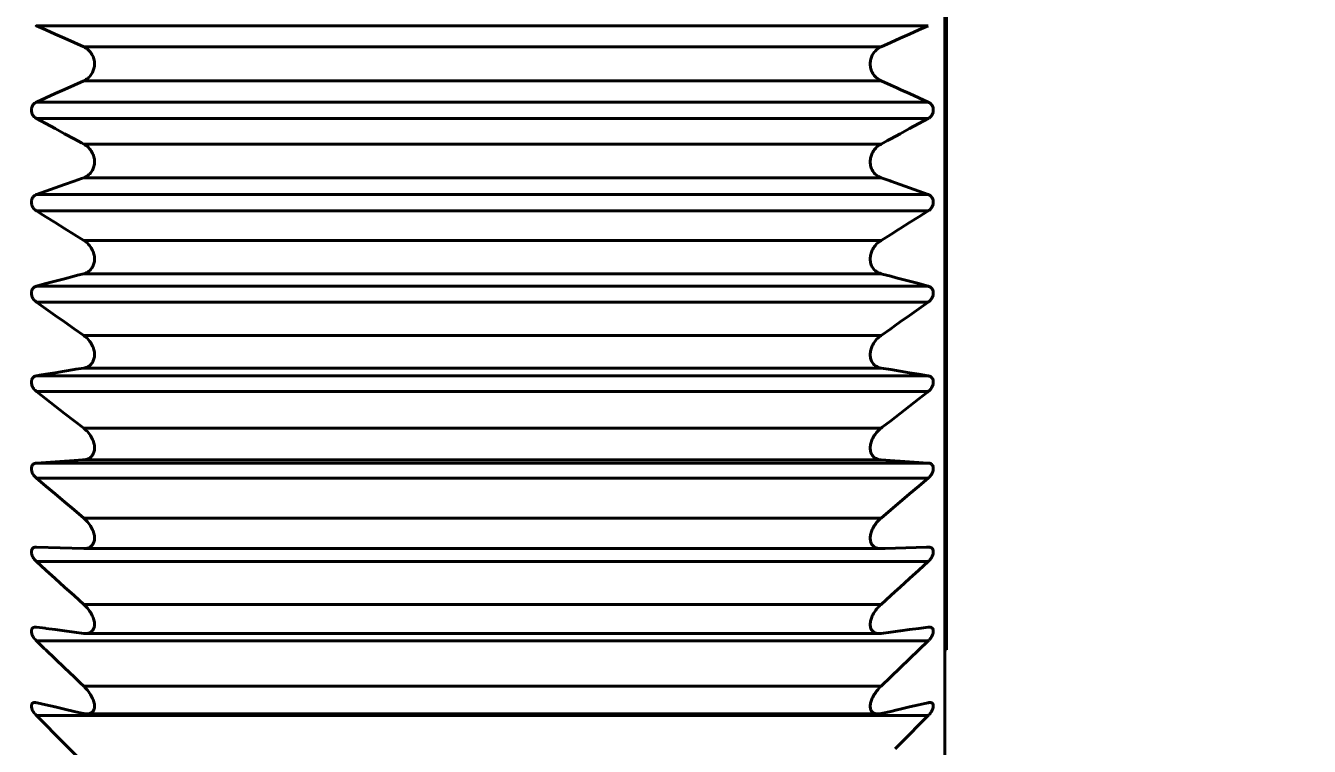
# Model space of a CAD drawing. Header units: millimetres. Extents: x 15 to 415, y 5 to 292.
# Drawn here: x 120.36 to 127.3, y 253.3 to 257.19 of the extents above; entities that cross this region are included whole.
import ezdxf

# ---------------------------------------------------------------- set-up
doc = ezdxf.new("R2010")
doc.units = ezdxf.units.MM
doc.layers.add('Annotations', color=7, linetype='Continuous')
doc.layers.add('Geometries', color=7, linetype='Continuous')
doc.styles.add('Shapr2', font='txt', dxfattribs={"height": 3.3495})
doc.dimstyles.new('ISO-25', dxfattribs={"dimtxt": 2.5, "dimasz": 2.5, "dimexe": 1.25, "dimexo": 0.625, "dimtad": 1, "dimtxsty": 'Standard', "dimcen": 2.5, "dimadec": 0, "dimazin": 0, "dimtfac": 1, "dimtmove": 0, "dimatfit": 3, "dimfxl": 1, "dimarcsym": 0})

# ---------------------------------------------------------------- blocks, each defined once
blk = doc.blocks.new('*D2')
at = {"layer": 'Annotations', "color": 0, "linetype": 'Continuous', "lineweight": 15}
for p, q in [((73.9656, 280.0186), (155.8998, 280.0186)), ((154.6498, 180.5226), (154.6498, 277.5186)), ((77.224, 178.0226), (155.8998, 178.0226))]:
    blk.add_line(p, q, dxfattribs=at)
at = {"layer": 'Annotations', "color": 0}
for points in [[(155.0665, 277.5186), (154.2332, 277.5186), (154.6498, 280.0186)], [(154.2332, 180.5226), (155.0665, 180.5226), (154.6498, 178.0226)]]:
    blk.add_solid(points, dxfattribs=at)
at = {"layer": 'Defpoints', "color": 0}
for p in [(73.3406, 280.0186), (154.6498, 280.0186), (76.599, 178.0226)]:
    blk.add_point(p, dxfattribs=at)
at = {"layer": 'Annotations', "color": 0, "lineweight": 15, "insert": (152.2751, 225.5824), "char_height": 3.3495, "attachment_point": 5, "rotation": 90, "style": 'Shapr2'}
blk.add_mtext('\\A1;102', dxfattribs=at)

msp = doc.modelspace()

# ---------------------------------------------------------------- linework, layer by layer
at = {"layer": 'Geometries', "linetype": 'Continuous', "lineweight": 40}
for p, q in [((125.3283, 255.1668), (125.3283, 260.0438)), ((125.3383, 260.0438), (125.3383, 255.1668)), ((120.4204, 257.1871), (125.2386, 257.1871)), ((125.2389, 257.1872), (125.2386, 257.1871)), ((120.6751, 257.0723), (120.6753, 257.0722)), ((124.9839, 257.0723), (120.6751, 257.0723)), ((124.9836, 257.0722), (124.9839, 257.0723)), ((120.6751, 256.8896), (124.9839, 256.8896)), ((124.9839, 256.8896), (124.9838, 256.8897)), ((125.0691, 256.8514), (125.0914, 256.8413)), ((120.4204, 256.7749), (125.2386, 256.7749)), ((120.4428, 256.6734), (120.4204, 256.6855)), ((120.4204, 256.6855), (125.2386, 256.6855)), ((125.243, 256.6882), (125.2386, 256.6855)), ((120.6751, 256.5482), (120.6631, 256.5546)), ((120.6751, 256.5482), (120.6815, 256.5444)), ((124.9839, 256.5482), (120.6751, 256.5482)), ((125.0192, 256.5671), (124.9839, 256.5482)), ((120.6638, 256.3622), (120.6751, 256.3662)), ((120.6751, 256.3662), (123.3287, 256.3662)), ((124.9839, 256.3662), (123.3287, 256.3662)), ((124.9839, 256.3662), (124.9775, 256.3688)), ((124.9839, 256.3662), (125.0337, 256.3484)), ((120.4204, 256.275), (125.2386, 256.275)), ((120.4561, 256.164), (120.4204, 256.1864)), ((120.4204, 256.1864), (123.327, 256.1864)), ((123.327, 256.1864), (125.2386, 256.1864)), ((125.243, 256.1894), (125.2386, 256.1864)), ((120.6751, 256.0275), (120.773, 256.0275)), ((120.773, 256.0275), (122.6487, 256.0275)), ((124.9839, 256.0275), (122.6487, 256.0275)), ((120.6424, 255.8391), (120.6751, 255.8477)), ((120.6751, 255.8477), (124.9839, 255.8477)), ((124.9839, 255.8477), (124.9906, 255.8459)), ((120.416, 255.7794), (120.4204, 255.7808)), ((120.4204, 255.7808), (120.4383, 255.7855)), ((120.4204, 255.7808), (125.2386, 255.7808)), ((120.4204, 255.6936), (125.2386, 255.6936)), ((125.243, 255.697), (125.2386, 255.6936)), ((124.9839, 255.5144), (120.6751, 255.5144)), ((120.6333, 255.3314), (120.6751, 255.3383)), ((120.6751, 255.3383), (124.9839, 255.3383)), ((120.4204, 255.2963), (120.4366, 255.299)), ((120.4204, 255.2963), (125.2386, 255.2963)), ((120.4204, 255.2112), (125.2386, 255.2112)), ((125.2386, 255.2112), (125.2355, 255.2087)), ((125.243, 255.2149), (125.2386, 255.2112)), ((125.3283, 255.1668), (125.3383, 255.1668)), ((125.3283, 253.817), (125.3283, 255.1668)), ((125.3383, 255.1668), (125.3383, 253.817)), ((124.9839, 255.0132), (120.6751, 255.0132)), ((124.9907, 255.0184), (124.9839, 255.0132)), ((120.4204, 254.8253), (125.2386, 254.8253)), ((120.6686, 254.8417), (120.6751, 254.8422)), ((120.6751, 254.8422), (124.9839, 254.8422)), ((124.9839, 254.8422), (124.9775, 254.8429)), ((124.9839, 254.8422), (125.0831, 254.8356)), ((125.2372, 254.8254), (125.2386, 254.8253)), ((120.4204, 254.7431), (125.2386, 254.7431)), ((125.243, 254.7471), (125.2386, 254.7431)), ((124.9839, 254.5279), (120.6751, 254.5279)), ((120.416, 254.3716), (120.4191, 254.3717)), ((120.4191, 254.3717), (120.4204, 254.3717)), ((120.4204, 254.3717), (120.6751, 254.3632)), ((125.23, 254.3714), (125.0056, 254.364)), ((125.2386, 254.3717), (125.23, 254.3714)), ((125.2386, 254.3717), (125.24, 254.3717)), ((120.6778, 254.3632), (120.6751, 254.3632)), ((120.6777, 254.3632), (124.9813, 254.3632)), ((124.9813, 254.3632), (124.9775, 254.3633)), ((124.9839, 254.3632), (124.9813, 254.3632)), ((124.9839, 254.3632), (125.0056, 254.364)), ((125.243, 254.2972), (125.2386, 254.2929)), ((120.4204, 254.2929), (125.2386, 254.2929)), ((124.9839, 254.0622), (120.6751, 254.0622)), ((120.4145, 253.9395), (120.4152, 253.9395)), ((120.416, 253.9395), (120.4204, 253.9391)), ((120.4204, 253.9391), (120.468, 253.9328)), ((120.6856, 253.9047), (120.6835, 253.9047)), ((120.6856, 253.9047), (124.9734, 253.9047)), ((124.9734, 253.9047), (124.9711, 253.9047)), ((124.9755, 253.9047), (124.9734, 253.9047)), ((124.9839, 253.9054), (124.9775, 253.9048)), ((125.243, 253.9395), (125.2438, 253.9395)), ((125.2438, 253.9395), (125.2445, 253.9395)), ((120.4622, 253.8242), (120.4204, 253.8645)), ((120.4204, 253.8645), (125.2386, 253.8645)), ((125.243, 253.8689), (125.2386, 253.8645)), ((125.3283, 253.817), (125.3383, 253.817)), ((125.3283, 251.481), (125.3283, 253.817)), ((120.6751, 253.6201), (120.6567, 253.6376)), ((120.6751, 253.6201), (120.6815, 253.6137)), ((124.9839, 253.6201), (120.6751, 253.6201)), ((120.4115, 253.5321), (120.4117, 253.5321)), ((120.416, 253.5318), (120.4204, 253.531)), ((120.4204, 253.531), (120.4241, 253.5301)), ((120.6751, 253.4723), (120.657, 253.4764)), ((120.693, 253.4701), (120.6902, 253.4702)), ((120.693, 253.4701), (124.966, 253.4701)), ((124.966, 253.4701), (124.965, 253.4701)), ((124.9688, 253.4702), (124.966, 253.4701)), ((124.9839, 253.4723), (124.9775, 253.471)), ((125.2208, 253.5269), (125.2386, 253.531)), ((125.243, 253.4657), (125.2386, 253.4611)), ((125.2473, 253.5321), (125.2475, 253.5321)), ((125.2475, 253.5321), (125.2507, 253.5319)), ((120.4204, 253.4611), (125.2386, 253.4611))]:
    msp.add_line(p, q, dxfattribs=at)
at = {"layer": 'Geometries', "linetype": 'Continuous', "lineweight": 40, "flags": 128}
for points in [[(120.4204, 257.1871), (120.4162, 257.1892), (120.416, 257.1894)], [(120.6751, 257.0723), (120.623, 257.0957), (120.5715, 257.1189), (120.5206, 257.1418), (120.4702, 257.1645), (120.4204, 257.1871)], [(125.2386, 257.1871), (125.1888, 257.1645), (125.1384, 257.1418), (125.0875, 257.1189), (125.036, 257.0957), (124.9839, 257.0723)], [(120.6753, 257.0722), (120.6818, 257.069), (120.6884, 257.0651), (120.6949, 257.0605), (120.701, 257.0553), (120.7069, 257.0495), (120.7114, 257.0443), (120.7157, 257.0386), (120.7197, 257.0324), (120.7232, 257.0258), (120.7259, 257.0201), (120.7281, 257.0141), (120.7301, 257.0078), (120.7316, 257.0013), (120.7328, 256.9946), (120.7334, 256.9878), (120.7337, 256.9809), (120.7334, 256.974), (120.7328, 256.968), (120.7319, 256.962), (120.7306, 256.9562), (120.729, 256.9505), (120.7271, 256.9449), (120.7248, 256.9394), (120.7223, 256.9342), (120.7195, 256.9293), (120.7159, 256.9236), (120.7119, 256.9183), (120.7077, 256.9134), (120.7033, 256.9088), (120.6988, 256.9046), (120.6931, 256.9001), (120.6872, 256.8961), (120.6812, 256.8926), (120.6751, 256.8896)], [(124.9838, 256.8897), (124.9772, 256.893), (124.9706, 256.8969), (124.9641, 256.9015), (124.958, 256.9066), (124.9521, 256.9124), (124.9476, 256.9177), (124.9433, 256.9234), (124.9393, 256.9296), (124.9358, 256.9361), (124.9332, 256.9419), (124.9309, 256.9479), (124.9289, 256.9542), (124.9274, 256.9607), (124.9263, 256.9674), (124.9256, 256.9742), (124.9253, 256.9811), (124.9256, 256.988), (124.9262, 256.994), (124.9271, 256.9999), (124.9284, 257.0058), (124.93, 257.0114), (124.932, 257.0171), (124.9342, 257.0225), (124.9367, 257.0277), (124.9395, 257.0327), (124.9432, 257.0384), (124.9471, 257.0437), (124.9513, 257.0486), (124.9557, 257.0532), (124.9602, 257.0573), (124.9659, 257.0618), (124.9718, 257.0658), (124.9778, 257.0693), (124.9836, 257.0722)], [(120.4204, 256.7749), (120.4702, 256.7974), (120.5206, 256.8202), (120.5715, 256.8431), (120.623, 256.8663), (120.6751, 256.8896)], [(124.9839, 256.8896), (125.036, 256.8663), (125.0691, 256.8514)], [(125.0914, 256.8413), (125.1384, 256.8202), (125.1888, 256.7974), (125.2386, 256.7749)], [(120.416, 256.6882), (120.4121, 256.6911), (120.4083, 256.6945), (120.4046, 256.6985), (120.4018, 256.7022), (120.3993, 256.7062), (120.3971, 256.7106), (120.3955, 256.7146), (120.3942, 256.7187), (120.3933, 256.7229), (120.3927, 256.7273), (120.3926, 256.7318), (120.3928, 256.7362), (120.3933, 256.7401), (120.3942, 256.7439), (120.3953, 256.7475), (120.3967, 256.7511), (120.3984, 256.7545), (120.4003, 256.7577), (120.4028, 256.7612), (120.4055, 256.7643), (120.4083, 256.7671), (120.4113, 256.7695), (120.4158, 256.7725), (120.4204, 256.7749)], [(125.2386, 256.7749), (125.2428, 256.7727), (125.243, 256.7726)], [(125.243, 256.7726), (125.2469, 256.7701), (125.2508, 256.767), (125.2544, 256.7634), (125.2572, 256.7599), (125.2597, 256.7561), (125.262, 256.7519), (125.2635, 256.7481), (125.2648, 256.7441), (125.2657, 256.7399), (125.2663, 256.7356), (125.2664, 256.7311), (125.2662, 256.7267), (125.2657, 256.7228), (125.2648, 256.7189), (125.2637, 256.7152), (125.2623, 256.7114), (125.2606, 256.7079), (125.2587, 256.7045), (125.2562, 256.7009), (125.2535, 256.6975), (125.2507, 256.6945), (125.2477, 256.6917), (125.2432, 256.6884), (125.243, 256.6882)], [(120.4204, 256.6855), (120.4162, 256.6881), (120.416, 256.6882)], [(120.6631, 256.5546), (120.623, 256.5761), (120.5715, 256.6038), (120.5206, 256.6313), (120.4702, 256.6585), (120.4428, 256.6734)], [(125.2386, 256.6855), (125.1888, 256.6585), (125.1384, 256.6313), (125.0875, 256.6038), (125.036, 256.5761), (125.0192, 256.5671)], [(120.6815, 256.5444), (120.6818, 256.5442), (120.6884, 256.5397), (120.6949, 256.5346), (120.701, 256.5289), (120.7069, 256.5226), (120.7114, 256.5169), (120.7157, 256.5108), (120.7197, 256.5043), (120.7232, 256.4975), (120.7259, 256.4915), (120.7281, 256.4853), (120.7301, 256.4789), (120.7316, 256.4723), (120.7328, 256.4655), (120.7334, 256.4586), (120.7337, 256.4517), (120.7334, 256.4449), (120.7328, 256.439), (120.7319, 256.4331), (120.7306, 256.4274), (120.729, 256.422), (120.7271, 256.4165), (120.7248, 256.4113), (120.7223, 256.4063), (120.7195, 256.4016), (120.7159, 256.3963), (120.7119, 256.3914), (120.7077, 256.3869), (120.7033, 256.3827), (120.6988, 256.379), (120.6931, 256.375), (120.6872, 256.3716), (120.6815, 256.3688)], [(124.9775, 256.3688), (124.9772, 256.3689), (124.9706, 256.3722), (124.9641, 256.3762), (124.958, 256.3808), (124.9521, 256.386), (124.9476, 256.3908), (124.9433, 256.3961), (124.9393, 256.4019), (124.9358, 256.4081), (124.9332, 256.4136), (124.9309, 256.4194), (124.9289, 256.4255), (124.9274, 256.4318), (124.9262, 256.4384), (124.9256, 256.4451), (124.9253, 256.452), (124.9256, 256.4588), (124.9262, 256.4649), (124.9271, 256.4709), (124.9284, 256.4768), (124.93, 256.4826), (124.932, 256.4884), (124.9342, 256.494), (124.9367, 256.4995), (124.9395, 256.5046), (124.9432, 256.5106), (124.9471, 256.5163), (124.9513, 256.5216), (124.9557, 256.5265), (124.9602, 256.5311), (124.9659, 256.5361), (124.9718, 256.5406), (124.9775, 256.5444)], [(124.9775, 256.5444), (124.9778, 256.5446), (124.9839, 256.5482)], [(120.4204, 256.275), (120.4702, 256.2929), (120.5206, 256.311), (120.5715, 256.3292), (120.623, 256.3476), (120.6638, 256.3622)], [(120.6815, 256.3688), (120.6812, 256.3686), (120.6751, 256.3662)], [(125.0337, 256.3484), (125.036, 256.3476), (125.0875, 256.3292), (125.1384, 256.311), (125.1888, 256.2929), (125.2386, 256.275)], [(120.416, 256.1894), (120.4121, 256.1926), (120.4083, 256.1964), (120.4046, 256.2006), (120.4018, 256.2045), (120.3993, 256.2088), (120.3971, 256.2134), (120.3955, 256.2174), (120.3942, 256.2216), (120.3933, 256.2259), (120.3927, 256.2303), (120.3926, 256.2347), (120.3928, 256.2391), (120.3933, 256.2429), (120.3942, 256.2466), (120.3953, 256.2501), (120.3967, 256.2535), (120.3984, 256.2568), (120.4003, 256.2598), (120.4028, 256.263), (120.4055, 256.2658), (120.4083, 256.2683), (120.4113, 256.2705), (120.4158, 256.273), (120.4204, 256.275)], [(125.2386, 256.275), (125.2428, 256.2733), (125.243, 256.2732)], [(125.243, 256.2732), (125.2469, 256.271), (125.2508, 256.2683), (125.2544, 256.265), (125.2572, 256.2618), (125.2597, 256.2582), (125.262, 256.2543), (125.2635, 256.2507), (125.2648, 256.2468), (125.2657, 256.2427), (125.2663, 256.2385), (125.2664, 256.2341), (125.2662, 256.2297), (125.2657, 256.2257), (125.2648, 256.2218), (125.2637, 256.218), (125.2623, 256.2142), (125.2606, 256.2105), (125.2587, 256.207), (125.2562, 256.2031), (125.2535, 256.1996), (125.2507, 256.1963), (125.2477, 256.1933), (125.2432, 256.1896), (125.243, 256.1894)], [(120.4204, 256.1864), (120.4162, 256.1893), (120.416, 256.1894)], [(125.2386, 256.1864), (125.1888, 256.1552), (125.1384, 256.1237), (125.0875, 256.0919), (125.0776, 256.0857)], [(120.6751, 256.0275), (120.623, 256.0598), (120.5715, 256.0919), (120.5206, 256.1237), (120.4702, 256.1552), (120.4561, 256.164)], [(125.0776, 256.0857), (125.036, 256.0598), (124.9839, 256.0275)], [(120.6751, 256.0275), (120.6818, 256.023), (120.6884, 256.0179), (120.6949, 256.0122), (120.701, 256.006), (120.7069, 255.9993), (120.7114, 255.9933), (120.7157, 255.9869), (120.7197, 255.9801), (120.7232, 255.973), (120.7259, 255.9669), (120.7281, 255.9605), (120.7301, 255.954), (120.7316, 255.9473), (120.7328, 255.9406), (120.7334, 255.9337), (120.7337, 255.9269), (120.7334, 255.9202), (120.7328, 255.9143), (120.7319, 255.9086), (120.7306, 255.9031), (120.729, 255.8979), (120.7271, 255.8927), (120.7248, 255.8877), (120.7223, 255.883), (120.7195, 255.8787), (120.7159, 255.8737), (120.7119, 255.8692), (120.7077, 255.8651), (120.7033, 255.8615), (120.6988, 255.8582), (120.6931, 255.8548), (120.6872, 255.8519), (120.6815, 255.8497)], [(124.9839, 255.8477), (124.9772, 255.8498), (124.9706, 255.8524), (124.9641, 255.8558), (124.958, 255.8597), (124.9521, 255.8644), (124.9476, 255.8687), (124.9433, 255.8736), (124.9393, 255.8789), (124.9358, 255.8848), (124.9332, 255.8899), (124.9309, 255.8954), (124.9289, 255.9013), (124.9274, 255.9074), (124.9262, 255.9137), (124.9256, 255.9203), (124.9253, 255.9271), (124.9256, 255.9339), (124.9262, 255.9399), (124.9271, 255.946), (124.9284, 255.9519), (124.93, 255.9578), (124.932, 255.9637), (124.9342, 255.9695), (124.9367, 255.9751), (124.9395, 255.9804), (124.9432, 255.9867), (124.9471, 255.9926), (124.9513, 255.9982), (124.9557, 256.0035), (124.9602, 256.0084), (124.9659, 256.0139), (124.9718, 256.0189), (124.9775, 256.0232)], [(124.9775, 256.0232), (124.9778, 256.0234), (124.9839, 256.0275)], [(120.4383, 255.7855), (120.4702, 255.794), (120.5206, 255.8072), (120.5715, 255.8206), (120.623, 255.8341), (120.6424, 255.8391)], [(120.6815, 255.8497), (120.6812, 255.8495), (120.6751, 255.8477)], [(124.9906, 255.8459), (125.036, 255.8341), (125.0656, 255.8263)], [(125.0656, 255.8263), (125.0875, 255.8206), (125.1384, 255.8072), (125.1888, 255.794), (125.2386, 255.7808)], [(120.4204, 255.6936), (120.4162, 255.6968), (120.4121, 255.7005), (120.4083, 255.7045), (120.4046, 255.709), (120.4018, 255.7131), (120.3993, 255.7176), (120.3971, 255.7223), (120.3955, 255.7264), (120.3942, 255.7306), (120.3933, 255.7349), (120.3927, 255.7393), (120.3926, 255.7437), (120.3928, 255.748), (120.3933, 255.7517), (120.3942, 255.7552), (120.3953, 255.7585), (120.3967, 255.7618), (120.3984, 255.7649), (120.4003, 255.7676), (120.4028, 255.7705), (120.4055, 255.7731), (120.4083, 255.7753), (120.4113, 255.7772), (120.4158, 255.7793), (120.416, 255.7794)], [(125.2386, 255.7808), (125.2428, 255.7795), (125.243, 255.7794)], [(125.243, 255.7794), (125.2469, 255.7776), (125.2508, 255.7753), (125.2544, 255.7724), (125.2572, 255.7695), (125.2597, 255.7662), (125.262, 255.7625), (125.2635, 255.7591), (125.2648, 255.7554), (125.2657, 255.7515), (125.2663, 255.7474), (125.2664, 255.7431), (125.2662, 255.7387), (125.2657, 255.7347), (125.2648, 255.7308), (125.2637, 255.727), (125.2623, 255.7231), (125.2606, 255.7193), (125.2587, 255.7157), (125.2562, 255.7117), (125.2535, 255.7079), (125.2507, 255.7045), (125.2477, 255.7013), (125.2432, 255.6972), (125.243, 255.697)], [(120.6751, 255.5144), (120.623, 255.5509), (120.5715, 255.5871), (120.5206, 255.6229), (120.4702, 255.6584), (120.4204, 255.6936)], [(125.2386, 255.6936), (125.1888, 255.6584), (125.1384, 255.6229), (125.0875, 255.5871), (125.0597, 255.5675)], [(125.0597, 255.5675), (125.036, 255.5509), (124.9839, 255.5144)], [(120.6751, 255.5144), (120.6818, 255.5094), (120.6884, 255.5038), (120.6949, 255.4977), (120.701, 255.4911), (120.7069, 255.4839), (120.7114, 255.4776), (120.7157, 255.471), (120.7197, 255.4639), (120.7232, 255.4566), (120.7259, 255.4504), (120.7281, 255.444), (120.7301, 255.4374), (120.7316, 255.4307), (120.7328, 255.424), (120.7334, 255.4172), (120.7337, 255.4105), (120.7334, 255.4039), (120.7328, 255.3983), (120.7319, 255.3928), (120.7306, 255.3875), (120.729, 255.3825), (120.7271, 255.3776), (120.7248, 255.3729), (120.7223, 255.3686), (120.7195, 255.3646), (120.7159, 255.3601), (120.7119, 255.356), (120.7077, 255.3524), (120.7033, 255.3492), (120.6988, 255.3464), (120.6931, 255.3436), (120.6872, 255.3413), (120.6815, 255.3397)], [(124.9839, 255.3383), (124.9772, 255.3397), (124.9706, 255.3417), (124.9641, 255.3444), (124.958, 255.3477), (124.9521, 255.3517), (124.9476, 255.3556), (124.9433, 255.3599), (124.9393, 255.3648), (124.9358, 255.3702), (124.9332, 255.375), (124.9309, 255.3802), (124.9289, 255.3857), (124.9274, 255.3916), (124.9262, 255.3977), (124.9256, 255.4041), (124.9253, 255.4107), (124.9256, 255.4174), (124.9262, 255.4234), (124.9271, 255.4294), (124.9284, 255.4353), (124.93, 255.4412), (124.932, 255.4472), (124.9342, 255.453), (124.9367, 255.4587), (124.9395, 255.4643), (124.9432, 255.4707), (124.9471, 255.4769), (124.9513, 255.4828), (124.9557, 255.4884), (124.9602, 255.4936), (124.9659, 255.4995), (124.9718, 255.5049), (124.9775, 255.5096)], [(124.9775, 255.5096), (124.9778, 255.5099), (124.9839, 255.5144)], [(120.6815, 255.3397), (120.6812, 255.3396), (120.6751, 255.3383)], [(124.9839, 255.3383), (125.036, 255.3298), (125.0875, 255.3213), (125.1384, 255.3129), (125.1888, 255.3045), (125.2386, 255.2963)], [(120.4204, 255.2112), (120.4162, 255.2147), (120.4121, 255.2187), (120.4083, 255.223), (120.4046, 255.2277), (120.4018, 255.232), (120.3993, 255.2365), (120.3971, 255.2413), (120.3955, 255.2454), (120.3942, 255.2497), (120.3933, 255.254), (120.3927, 255.2583), (120.3926, 255.2626), (120.3928, 255.2668), (120.3933, 255.2703), (120.3942, 255.2737), (120.3953, 255.2768), (120.3967, 255.2799), (120.3984, 255.2827), (120.4003, 255.2853), (120.4028, 255.2879), (120.4055, 255.2901), (120.4083, 255.292), (120.4113, 255.2936), (120.4158, 255.2952), (120.4204, 255.2963)], [(120.4366, 255.299), (120.4702, 255.3045), (120.5206, 255.3129), (120.5715, 255.3213), (120.623, 255.3298), (120.6333, 255.3314)], [(125.2386, 255.2963), (125.2428, 255.2953), (125.243, 255.2953)], [(125.243, 255.2953), (125.2469, 255.2939), (125.2508, 255.292), (125.2544, 255.2895), (125.2572, 255.2869), (125.2597, 255.284), (125.262, 255.2805), (125.2635, 255.2774), (125.2648, 255.2739), (125.2657, 255.2702), (125.2663, 255.2662), (125.2664, 255.262), (125.2662, 255.2577), (125.2657, 255.2538), (125.2648, 255.2499), (125.2637, 255.2461), (125.2623, 255.2421), (125.2606, 255.2383), (125.2587, 255.2346), (125.2562, 255.2305), (125.2535, 255.2266), (125.2507, 255.2229), (125.2477, 255.2195), (125.2432, 255.2151), (125.243, 255.2149)], [(120.6751, 255.0132), (120.623, 255.0535), (120.5715, 255.0935), (120.5206, 255.1331), (120.4702, 255.1723), (120.4204, 255.2112)], [(125.2355, 255.2087), (125.1888, 255.1723), (125.1384, 255.1331), (125.0875, 255.0935), (125.036, 255.0535), (124.9907, 255.0184)], [(120.6751, 255.0132), (120.6818, 255.0077), (120.6884, 255.0017), (120.6949, 254.9951), (120.701, 254.9881), (120.7069, 254.9806), (120.7114, 254.9741), (120.7157, 254.9672), (120.7197, 254.96), (120.7232, 254.9526), (120.7259, 254.9462), (120.7281, 254.9398), (120.7301, 254.9332), (120.7316, 254.9266), (120.7328, 254.9199), (120.7334, 254.9133), (120.7337, 254.9067), (120.7334, 254.9004), (120.7328, 254.895), (120.7319, 254.8897), (120.7306, 254.8847), (120.729, 254.88), (120.7271, 254.8754), (120.7248, 254.8711), (120.7223, 254.8671), (120.7195, 254.8635), (120.7159, 254.8595), (120.7119, 254.8559), (120.7077, 254.8528), (120.7033, 254.8501), (120.6988, 254.8478), (120.6931, 254.8456), (120.6872, 254.844), (120.6812, 254.8428), (120.6751, 254.8422)], [(124.9775, 254.8429), (124.9772, 254.8429), (124.9706, 254.8442), (124.9641, 254.8462), (124.958, 254.8489), (124.9521, 254.8522), (124.9476, 254.8555), (124.9433, 254.8593), (124.9393, 254.8637), (124.9358, 254.8686), (124.9332, 254.873), (124.9309, 254.8779), (124.9289, 254.883), (124.9274, 254.8886), (124.9262, 254.8944), (124.9256, 254.9006), (124.9253, 254.9069), (124.9256, 254.9135), (124.9262, 254.9193), (124.9271, 254.9252), (124.9284, 254.9312), (124.93, 254.937), (124.932, 254.943), (124.9342, 254.9489), (124.9367, 254.9547), (124.9395, 254.9603), (124.9432, 254.9669), (124.9471, 254.9733), (124.9513, 254.9794), (124.9557, 254.9852), (124.9602, 254.9908), (124.9659, 254.997), (124.9718, 255.0028), (124.9775, 255.0079)], [(124.9775, 255.0079), (124.9778, 255.0082), (124.9839, 255.0132)], [(120.4204, 254.7431), (120.4162, 254.7469), (120.4121, 254.751), (120.4083, 254.7556), (120.4046, 254.7605), (120.4018, 254.7649), (120.3993, 254.7695), (120.3971, 254.7743), (120.3955, 254.7785), (120.3942, 254.7827), (120.3933, 254.7869), (120.3927, 254.7912), (120.3926, 254.7954), (120.3928, 254.7993), (120.3933, 254.8027), (120.3942, 254.8059), (120.3953, 254.8089), (120.3967, 254.8117), (120.3984, 254.8143), (120.4003, 254.8165), (120.4028, 254.8188), (120.4055, 254.8207), (120.4083, 254.8223), (120.4113, 254.8235), (120.4158, 254.8247), (120.4204, 254.8253)], [(120.4204, 254.8253), (120.4702, 254.8286), (120.5206, 254.832), (120.5715, 254.8353), (120.623, 254.8387), (120.6686, 254.8417)], [(125.0831, 254.8356), (125.0875, 254.8353), (125.1384, 254.832), (125.1888, 254.8286), (125.2372, 254.8254)], [(125.2386, 254.8253), (125.2428, 254.8248), (125.243, 254.8248)], [(125.243, 254.8248), (125.2469, 254.8238), (125.2508, 254.8223), (125.2544, 254.8202), (125.2572, 254.818), (125.2597, 254.8154), (125.262, 254.8123), (125.2635, 254.8094), (125.2648, 254.8061), (125.2657, 254.8026), (125.2663, 254.7988), (125.2664, 254.7948), (125.2662, 254.7906), (125.2657, 254.7868), (125.2648, 254.7829), (125.2637, 254.7791), (125.2623, 254.7752), (125.2606, 254.7713), (125.2587, 254.7675), (125.2562, 254.7633), (125.2535, 254.7593), (125.2507, 254.7555), (125.2477, 254.7519), (125.2432, 254.7473), (125.243, 254.7471)], [(120.6751, 254.5279), (120.623, 254.5717), (120.5715, 254.6151), (120.5206, 254.6581), (120.4702, 254.7008), (120.4204, 254.7431)], [(125.2386, 254.7431), (125.1888, 254.7008), (125.1384, 254.6581), (125.0988, 254.6247)], [(125.0988, 254.6247), (125.0875, 254.6151), (125.036, 254.5717), (124.9839, 254.5279)], [(120.6751, 254.5279), (120.6818, 254.5219), (120.6884, 254.5154), (120.6949, 254.5085), (120.701, 254.5012), (120.7069, 254.4934), (120.7114, 254.4866), (120.7157, 254.4796), (120.7197, 254.4723), (120.7232, 254.4648), (120.7259, 254.4585), (120.7281, 254.452), (120.7301, 254.4455), (120.7316, 254.439), (120.7328, 254.4325), (120.7334, 254.426), (120.7337, 254.4197), (120.7334, 254.4136), (120.7328, 254.4085), (120.7319, 254.4035), (120.7306, 254.3988), (120.729, 254.3944), (120.7271, 254.3902), (120.7248, 254.3863), (120.7223, 254.3827), (120.7195, 254.3795), (120.7159, 254.376), (120.7119, 254.3729), (120.7077, 254.3703), (120.7033, 254.3681), (120.6988, 254.3664), (120.6931, 254.3648), (120.6872, 254.3638), (120.6815, 254.3633)], [(124.9775, 254.3633), (124.9772, 254.3633), (124.9706, 254.364), (124.9641, 254.3652), (124.958, 254.3672), (124.9521, 254.3698), (124.9476, 254.3726), (124.9433, 254.3758), (124.9393, 254.3796), (124.9358, 254.384), (124.9332, 254.388), (124.9309, 254.3925), (124.9289, 254.3973), (124.9274, 254.4024), (124.9262, 254.4079), (124.9256, 254.4138), (124.9253, 254.4199), (124.9256, 254.4262), (124.9262, 254.4319), (124.9271, 254.4377), (124.9284, 254.4435), (124.93, 254.4493), (124.932, 254.4553), (124.9342, 254.4612), (124.9367, 254.467), (124.9395, 254.4726), (124.9432, 254.4794), (124.9471, 254.4859), (124.9513, 254.4922), (124.9557, 254.4982), (124.9602, 254.5039), (124.9659, 254.5105), (124.9718, 254.5167), (124.9775, 254.5221)], [(124.9775, 254.5221), (124.9778, 254.5225), (124.9839, 254.5279)], [(120.4204, 254.2929), (120.4162, 254.297), (120.4121, 254.3014), (120.4083, 254.3061), (120.4046, 254.3111), (120.4018, 254.3156), (120.3993, 254.3203), (120.3971, 254.3251), (120.3955, 254.3293), (120.3942, 254.3334), (120.3933, 254.3376), (120.3927, 254.3417), (120.3926, 254.3457), (120.3928, 254.3495), (120.3933, 254.3527), (120.3942, 254.3557), (120.3953, 254.3584), (120.3967, 254.361), (120.3984, 254.3633), (120.4003, 254.3652), (120.4028, 254.3672), (120.4055, 254.3688), (120.4083, 254.37), (120.4113, 254.3709), (120.4158, 254.3716), (120.416, 254.3716)], [(125.24, 254.3717), (125.2428, 254.3716), (125.243, 254.3716)], [(125.243, 254.3716), (125.2469, 254.3711), (125.2508, 254.37), (125.2544, 254.3683), (125.2572, 254.3665), (125.2597, 254.3642), (125.262, 254.3615), (125.2635, 254.3588), (125.2648, 254.3559), (125.2657, 254.3526), (125.2663, 254.349), (125.2664, 254.3451), (125.2662, 254.3411), (125.2657, 254.3374), (125.2648, 254.3337), (125.2637, 254.3299), (125.2623, 254.326), (125.2606, 254.3221), (125.2587, 254.3183), (125.2562, 254.314), (125.2535, 254.3099), (125.2507, 254.306), (125.2477, 254.3023), (125.2432, 254.2974), (125.243, 254.2972)], [(120.6815, 254.3633), (120.6812, 254.3633), (120.6778, 254.3632)], [(120.6751, 254.0622), (120.623, 254.1092), (120.5715, 254.1558), (120.5206, 254.2019), (120.4702, 254.2476), (120.4204, 254.2929)], [(125.2386, 254.2929), (125.1888, 254.2476), (125.1384, 254.2019), (125.0875, 254.1558), (125.0592, 254.1301)], [(125.0592, 254.1301), (125.036, 254.1092), (124.9839, 254.0622)], [(120.6751, 254.0622), (120.6818, 254.0559), (120.6884, 254.0491), (120.6949, 254.0418), (120.701, 254.0342), (120.7069, 254.0262), (120.7114, 254.0193), (120.7157, 254.0122), (120.7197, 254.0048), (120.7232, 253.9973), (120.7259, 253.991), (120.7281, 253.9847), (120.7301, 253.9783), (120.7316, 253.9719), (120.7328, 253.9656), (120.7334, 253.9593), (120.7337, 253.9533), (120.7334, 253.9475), (120.7328, 253.9427), (120.7319, 253.938), (120.7306, 253.9337), (120.729, 253.9297), (120.7271, 253.9258), (120.7248, 253.9223), (120.7223, 253.9192), (120.7195, 253.9164), (120.7159, 253.9134), (120.7119, 253.9109), (120.7077, 253.9088), (120.7033, 253.9072), (120.6988, 253.906), (120.695, 253.9053)], [(124.9638, 253.9054), (124.958, 253.9065), (124.9521, 253.9085), (124.9476, 253.9106), (124.9433, 253.9133), (124.9393, 253.9165), (124.9358, 253.9203), (124.9332, 253.9239), (124.9309, 253.9279), (124.9289, 253.9323), (124.9274, 253.937), (124.9262, 253.9422), (124.9256, 253.9477), (124.9253, 253.9535), (124.9256, 253.9595), (124.9262, 253.965), (124.9271, 253.9706), (124.9284, 253.9763), (124.93, 253.9819), (124.932, 253.9878), (124.9342, 253.9937), (124.9367, 253.9995), (124.9395, 254.0052), (124.9432, 254.0119), (124.9471, 254.0185), (124.9513, 254.0249), (124.9557, 254.0311), (124.9602, 254.0371), (124.9659, 254.0439), (124.9718, 254.0503), (124.9775, 254.0561)], [(124.9775, 254.0561), (124.9778, 254.0565), (124.9839, 254.0622)], [(120.4204, 253.8645), (120.4162, 253.8687), (120.4121, 253.8733), (120.4083, 253.8782), (120.4046, 253.8833), (120.4018, 253.8878), (120.3993, 253.8925), (120.3971, 253.8973), (120.3955, 253.9014), (120.3942, 253.9055), (120.3933, 253.9095), (120.3927, 253.9135), (120.3926, 253.9173), (120.3928, 253.9209), (120.3933, 253.9238), (120.3942, 253.9266), (120.3953, 253.929), (120.3967, 253.9313), (120.3984, 253.9333), (120.4003, 253.935), (120.4028, 253.9366), (120.4055, 253.9378), (120.4083, 253.9387), (120.4113, 253.9392), (120.4145, 253.9395)], [(120.4152, 253.9395), (120.4158, 253.9395), (120.416, 253.9395)], [(120.468, 253.9328), (120.4702, 253.9325), (120.5206, 253.9258), (120.5715, 253.9191), (120.623, 253.9122), (120.6751, 253.9054)], [(120.6835, 253.9047), (120.6812, 253.9048), (120.6751, 253.9054)], [(120.6879, 253.9047), (120.6872, 253.9047), (120.6856, 253.9047)], [(120.695, 253.9053), (120.6931, 253.9051), (120.6879, 253.9047)], [(124.9711, 253.9047), (124.9706, 253.9047), (124.9641, 253.9053), (124.9638, 253.9054)], [(124.9775, 253.9048), (124.9772, 253.9048), (124.9755, 253.9047)], [(124.9839, 253.9054), (125.036, 253.9122), (125.0875, 253.9191), (125.0893, 253.9193)], [(125.0893, 253.9193), (125.1384, 253.9258), (125.1888, 253.9325), (125.2386, 253.9391)], [(125.2386, 253.9391), (125.2428, 253.9394), (125.243, 253.9395)], [(125.2445, 253.9395), (125.2469, 253.9393), (125.2508, 253.9387), (125.2544, 253.9375), (125.2572, 253.9361), (125.2597, 253.9341), (125.262, 253.9318), (125.2635, 253.9294), (125.2648, 253.9267), (125.2657, 253.9237), (125.2663, 253.9204), (125.2664, 253.9167), (125.2662, 253.9129), (125.2657, 253.9093), (125.2648, 253.9057), (125.2637, 253.902), (125.2623, 253.8982), (125.2606, 253.8943), (125.2587, 253.8905), (125.2562, 253.8862), (125.2535, 253.8821), (125.2507, 253.8781), (125.2477, 253.8742), (125.2432, 253.8692), (125.243, 253.8689)], [(120.6567, 253.6376), (120.623, 253.6699), (120.5715, 253.7192), (120.5206, 253.768), (120.4702, 253.8165), (120.4622, 253.8242)], [(125.2386, 253.8645), (125.1888, 253.8165), (125.1384, 253.768), (125.0875, 253.7192), (125.036, 253.6699), (124.9839, 253.6201)], [(120.6815, 253.6137), (120.6818, 253.6134), (120.6884, 253.6063), (120.6949, 253.5988), (120.701, 253.5909), (120.7069, 253.5828), (120.7114, 253.5758), (120.7157, 253.5686), (120.7197, 253.5613), (120.7232, 253.5538), (120.7259, 253.5476), (120.7281, 253.5414), (120.7301, 253.5352), (120.7316, 253.529), (120.7328, 253.5229), (120.7334, 253.517), (120.7337, 253.5112), (120.7334, 253.5058), (120.7328, 253.5013), (120.7319, 253.4971), (120.7306, 253.4931), (120.729, 253.4895), (120.7271, 253.4861), (120.7248, 253.483), (120.7223, 253.4803), (120.7195, 253.478), (120.7159, 253.4755), (120.7119, 253.4736), (120.7077, 253.4721), (120.7033, 253.471), (120.6988, 253.4704), (120.6941, 253.4701)], [(124.965, 253.4701), (124.9641, 253.4701), (124.958, 253.4707), (124.9521, 253.4719), (124.9476, 253.4734), (124.9433, 253.4755), (124.9393, 253.4781), (124.9358, 253.4813), (124.9332, 253.4844), (124.9309, 253.4879), (124.9289, 253.4918), (124.9274, 253.4961), (124.9262, 253.5009), (124.9256, 253.506), (124.9253, 253.5114), (124.9256, 253.5171), (124.9262, 253.5224), (124.9271, 253.5277), (124.9284, 253.5332), (124.93, 253.5388), (124.932, 253.5445), (124.9342, 253.5503), (124.9367, 253.556), (124.9395, 253.5616), (124.9432, 253.5684), (124.9471, 253.575), (124.9513, 253.5815), (124.9557, 253.5878), (124.9602, 253.5939), (124.9659, 253.6009), (124.9718, 253.6076), (124.9778, 253.614), (124.9839, 253.6201)], [(120.4204, 253.4611), (120.4162, 253.4655), (120.4121, 253.4702), (120.4083, 253.4752), (120.4046, 253.4804), (120.4018, 253.4849), (120.3993, 253.4896), (120.3971, 253.4944), (120.3955, 253.4983), (120.3942, 253.5023), (120.3933, 253.5062), (120.3927, 253.5099), (120.3926, 253.5135), (120.3928, 253.5168), (120.3933, 253.5196), (120.3942, 253.522), (120.3953, 253.5242), (120.3967, 253.5262), (120.3984, 253.5279), (120.4003, 253.5293), (120.4028, 253.5305), (120.4055, 253.5314), (120.4083, 253.5319)], [(120.4083, 253.5319), (120.4083, 253.5319), (120.4113, 253.5321), (120.4115, 253.5321)], [(120.4117, 253.5321), (120.4158, 253.5318), (120.416, 253.5318)], [(120.4241, 253.5301), (120.4702, 253.5195), (120.5206, 253.5078), (120.5715, 253.4961), (120.623, 253.4842), (120.657, 253.4764)], [(120.6815, 253.471), (120.6812, 253.4711), (120.6751, 253.4723)], [(120.6902, 253.4702), (120.6872, 253.4704), (120.6815, 253.471)], [(120.6941, 253.4701), (120.6931, 253.4701), (120.693, 253.4701)], [(124.9775, 253.471), (124.9772, 253.471), (124.9706, 253.4703), (124.9688, 253.4702)], [(124.9839, 253.4723), (125.036, 253.4842), (125.0717, 253.4925)], [(125.0717, 253.4925), (125.0875, 253.4961), (125.1384, 253.5078), (125.1888, 253.5195), (125.2208, 253.5269)], [(125.2386, 253.531), (125.2428, 253.5318), (125.243, 253.5318)], [(125.243, 253.5318), (125.2469, 253.5321), (125.2473, 253.5321)], [(125.2507, 253.5319), (125.2508, 253.5319), (125.2544, 253.5312), (125.2572, 253.5301), (125.2597, 253.5286), (125.262, 253.5266), (125.2635, 253.5246), (125.2648, 253.5222), (125.2657, 253.5195), (125.2663, 253.5164), (125.2664, 253.513), (125.2662, 253.5094), (125.2657, 253.506), (125.2648, 253.5025), (125.2637, 253.4989), (125.2623, 253.4952), (125.2606, 253.4914), (125.2587, 253.4876), (125.2562, 253.4833), (125.2535, 253.4792), (125.2507, 253.4751), (125.2477, 253.4712), (125.2432, 253.466), (125.243, 253.4657)], [(120.6751, 253.2051), (120.623, 253.2572), (120.5715, 253.3088), (120.5206, 253.36), (120.4702, 253.4108), (120.4204, 253.4611)], [(125.2386, 253.4611), (125.1888, 253.4108), (125.1384, 253.36), (125.0875, 253.3088), (125.0598, 253.281)]]:
    msp.add_lwpolyline(points, dxfattribs=at)

# ---------------------------------------------------------------- dimensions: what is measured, and where the dimension line sits
at = {"layer": 'Annotations', "linetype": 'Continuous', "lineweight": 15}
dim = msp.add_linear_dim(base=(154.6498, 280.0186), p1=(76.599, 178.0226), p2=(73.3406, 280.0186), angle=90, dimstyle='ISO-25', override={"dimscale": 1, "dimgap": 0.7, "dimdec": 2, "dimlfac": 1, "dimrnd": 0.01, "dimzin": 8, "dimdsep": 44, "dimtxsty": 'Shapr2', "dimse1": 0, "dimse2": 0, "dimadec": 2, "dimtol": 0, "dimlim": 0, "dimtp": 0, "dimtm": 0, "dimtfac": 0.6, "dimtdec": 8, "dimfrac": 2, "dimtolj": 1, "dimlwd": 15, "dimlwe": 15}, dxfattribs=at)
dim.commit()
dim.dimension.update_dxf_attribs({"geometry": '*D2', "text_midpoint": (154.6498, 225.5824), "dimtype": 160})

doc.saveas('drawing.dxf')
